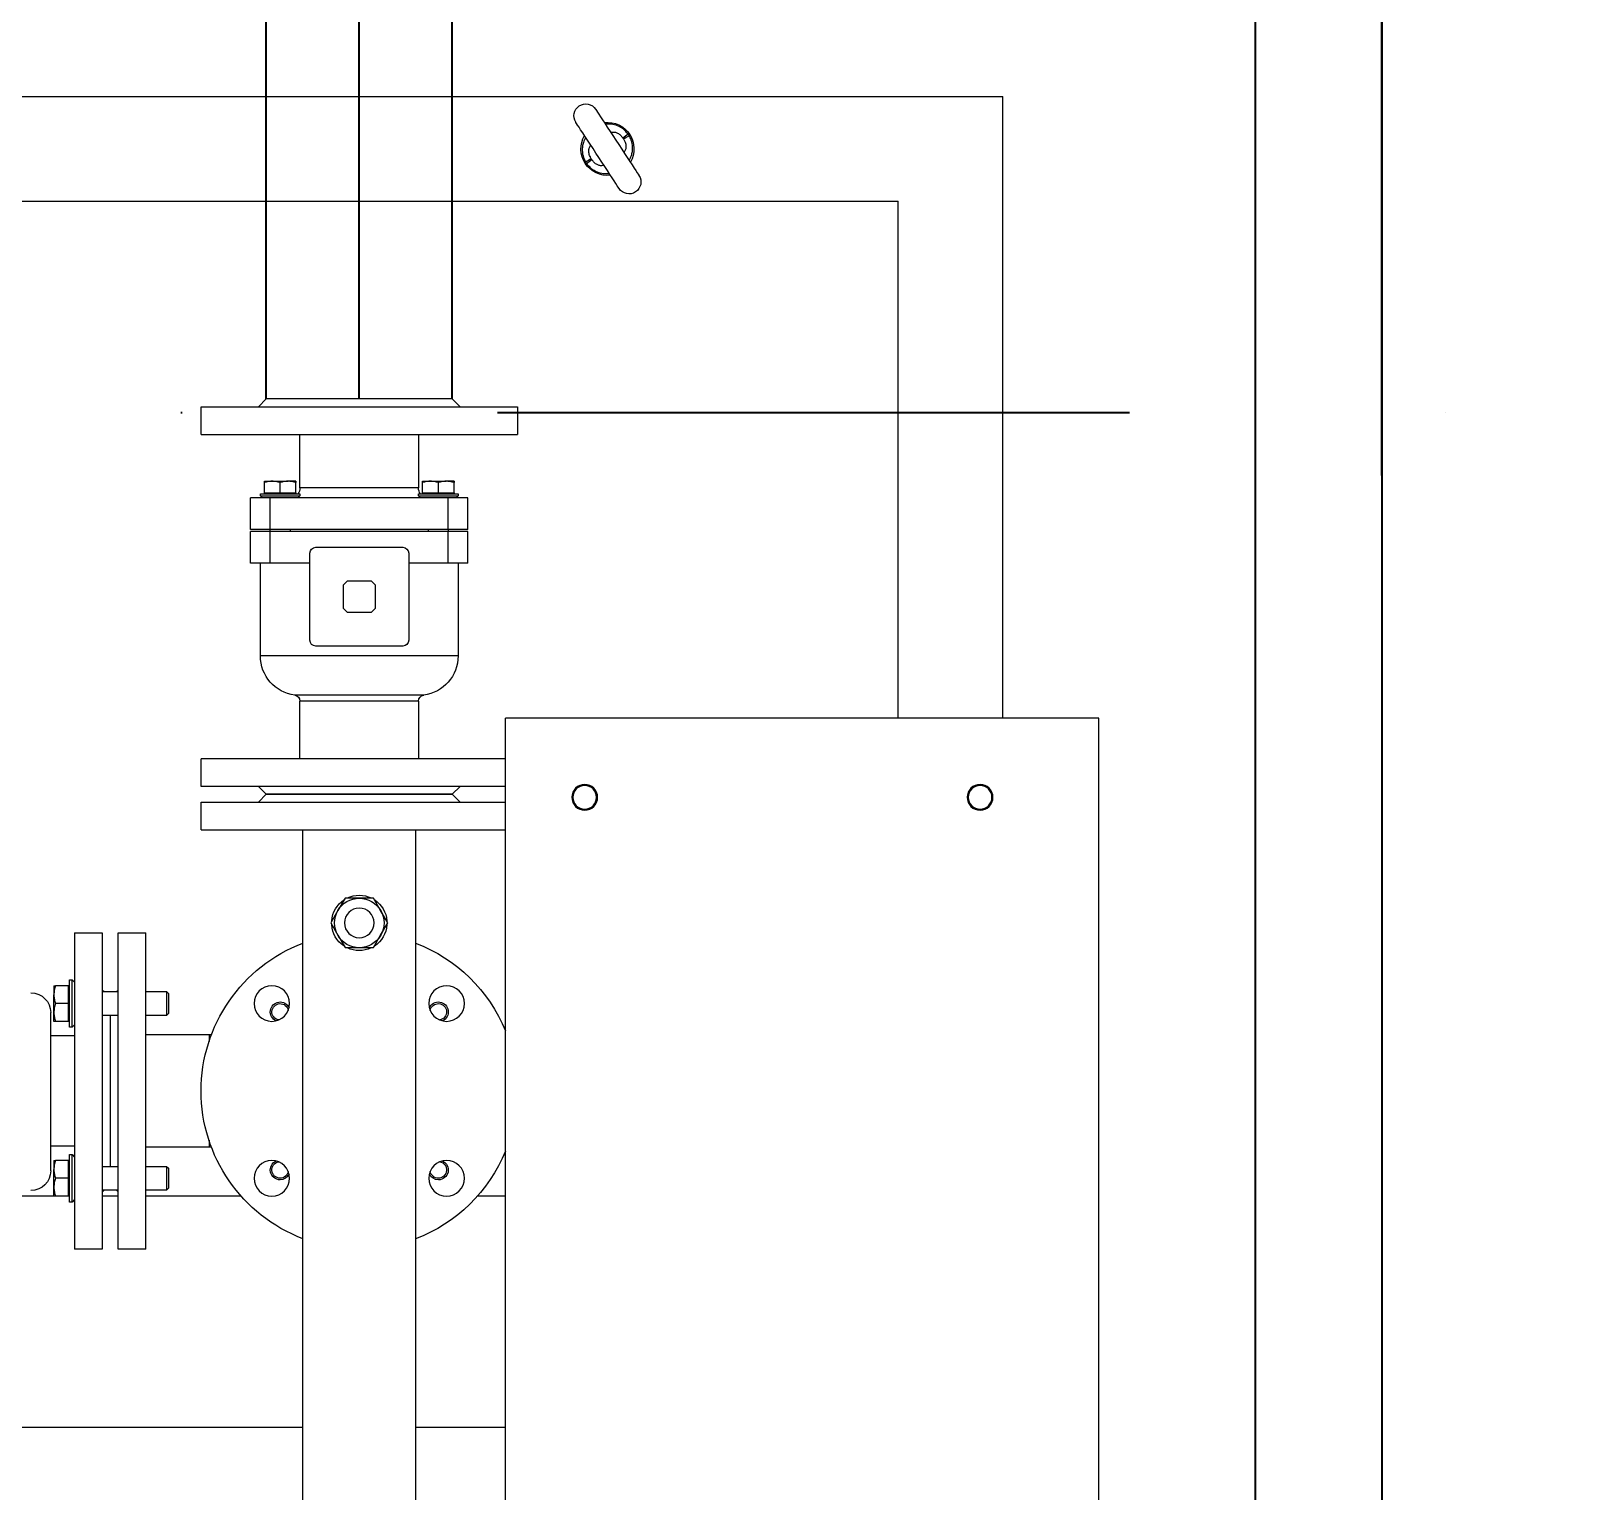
# Model space of a CAD drawing. Extents: x 179183 to 294833, y 947252 to 1004652.
# Drawn here: x 237466 to 238694, y 983966 to 985122 of the extents above; entities that cross this region are included whole.
import ezdxf

# ---------------------------------------------------------------- set-up
doc = ezdxf.new("R2010")
doc.units = 0
doc.header["$LTSCALE"] = 1000
doc.linetypes.add('DASHDOT', pattern=[1, 0.5, -0.25, 0, -0.25])
for name, color, linetype in [('a_shb', 2, 'Continuous'), ('a_shb_jc', 5, 'Continuous'), ('TH_DIM', 3, 'Continuous')]:
    doc.layers.add(name, color=color, linetype=linetype)
doc.styles.add('_TCH_DIM_T3', font='SIMPLEX', dxfattribs={"width": 0.705882, "bigfont": 'GBCBIG'})
doc.dimstyles.new('_TCH_ARCH&&100', dxfattribs={"dimtxt": 297.5, "dimasz": 100, "dimexe": 250, "dimexo": 300, "dimgap": 126.25, "dimtad": 1, "dimdec": 0, "dimzin": 0, "dimdsep": 46, "dimtxsty": '_TCH_DIM_T3', "dimblk": 'ARCHTICK', "dimcen": 0.09, "dimclrt": 7, "dimazin": 2, "dimtfac": 1, "dimtdec": 0, "dimtix": 1, "dimtmove": 2, "dimatfit": 3, "dimfxl": 1, "dimtolj": 1, "dimtzin": 0, "dimarcsym": 0})

# ---------------------------------------------------------------- blocks, each defined once
blk = doc.blocks.new('落地式膨胀箱')
at = {"layer": 'a_shb', "color": 1, "linetype": 'DASHDOT'}
blk.add_line((-350, 1950), (-350, -850), dxfattribs=at)
at = {"layer": 'a_shb', "linetype": 'Continuous', "lineweight": 15}
for p, q in [((-600, 1550), (-600, -450)), ((-517.1, 332.4), (-517.1, -367.1)), ((270, 332.4), (270, 301)), ((453.1, 332.4), (453.1, 103.9)), ((103.8, 301), (110.9, 301)), ((103.8, 289.5), (103.8, 299.7)), ((124.9, 301), (110.9, 301)), ((117.9, 289.5), (117.9, 299.7)), ((132, 301), (124.9, 301)), ((250.3, 303.4), (125.1, 303.4)), ((132, 289.5), (132, 299.7)), ((143.2, 303.4), (143.2, 284.6)), ((230.9, 284.6), (230.9, 303.4)), ((242.1, 301), (249.2, 301)), ((242.1, 289.5), (242.1, 299.7)), ((263.2, 301), (249.2, 301)), ((256.2, 289.5), (256.2, 299.7)), ((270.3, 301), (263.2, 301)), ((270.3, 289.5), (270.3, 299.7)), ((61.9, 284.6), (61.9, 262.7)), ((61.9, 284.6), (312.2, 284.6)), ((99.1, 288.5), (99.1, 286.6)), ((110.7, 288.5), (99.1, 288.5)), ((99.1, 286.6), (101.1, 284.6)), ((110.7, 286.6), (99.1, 286.6)), ((103.8, 289.5), (103.8, 288.5)), ((110.9, 289.5), (103.8, 289.5)), ((136.7, 288.5), (110.7, 288.5)), ((136.7, 286.6), (110.7, 286.6)), ((117.9, 289.5), (110.9, 289.5)), ((124.9, 289.5), (117.9, 289.5)), ((132, 289.5), (124.9, 289.5)), ((132, 288.5), (132, 289.5)), ((134.7, 284.6), (136.7, 286.6)), ((136.7, 286.6), (136.7, 288.5)), ((237.4, 288.5), (237.4, 286.6)), ((249, 288.5), (237.4, 288.5)), ((237.4, 286.6), (239.4, 284.6)), ((249, 286.6), (237.4, 286.6)), ((242.1, 289.5), (242.1, 288.5)), ((249.2, 289.5), (242.1, 289.5)), ((275, 288.5), (249, 288.5)), ((275, 286.6), (249, 286.6)), ((256.2, 289.5), (249.2, 289.5)), ((263.2, 289.5), (256.2, 289.5)), ((270.3, 289.5), (263.2, 289.5)), ((270.3, 288.5), (270.3, 289.5)), ((273, 284.6), (275, 286.6)), ((275, 286.6), (275, 288.5)), ((312.2, 262.7), (312.2, 284.6)), ((61.9, 262.7), (312.2, 262.7)), ((107.3, 262.7), (107.3, 262.4)), ((107.3, 262.4), (108.5, 261.2)), ((108.5, 262.4), (107.3, 262.4)), ((108.5, 262.7), (108.5, 250.2)), ((127.3, 250.2), (127.3, 262.7)), ((246.8, 262.4), (127.3, 262.4)), ((246.8, 262.7), (246.8, 250.2)), ((265.6, 250.2), (265.6, 262.7)), ((265.6, 261.2), (266.9, 262.4)), ((266.9, 262.4), (265.6, 262.4)), ((266.9, 262.4), (266.9, 262.7)), ((270, 262.7), (270, 250.2)), ((61.9, 250.2), (61.9, 228.3)), ((312.2, 250.2), (61.9, 250.2)), ((108.5, 251.5), (107.3, 250.2)), ((127.3, 256.5), (246.8, 256.5)), ((266.9, 250.2), (265.6, 251.5)), ((312.2, 228.3), (312.2, 250.2)), ((312.2, 228.3), (61.9, 228.3)), ((108.5, 228.3), (108.5, 211.8)), ((127.3, 211.8), (127.3, 228.3)), ((142.5, 228.3), (142.5, 178.2)), ((231.7, 178.2), (231.7, 228.3)), ((246.8, 228.3), (246.8, 211.8)), ((265.6, 211.8), (265.6, 228.3)), ((270, 228.3), (270, 153.1)), ((108.5, 211.8), (110, 210.3)), ((108.5, 211.8), (127.3, 211.8)), ((110, 210.3), (125.8, 210.3)), ((125.8, 210.3), (127.3, 211.8)), ((246.8, 211.8), (248.3, 210.3)), ((246.8, 211.8), (265.6, 211.8)), ((248.3, 210.3), (264.1, 210.3)), ((264.1, 210.3), (265.6, 211.8)), ((-332.4, 184.5), (-354.3, 184.5)), ((-354.3, 184.5), (-354.3, 59.3)), ((-332.4, 184.5), (-332.4, 59.3)), ((-53.9, 184.5), (-75.8, 184.5)), ((-75.8, 59.3), (-75.8, 184.5)), ((-53.9, 59.3), (-53.9, 184.5)), ((-19.5, 184.5), (-41.4, 184.5)), ((-41.4, 184.5), (-41.4, -56.5)), ((-19.5, 184.5), (-19.5, -56.5)), ((142.5, 178.2), (142.5, 176.3)), ((142.5, 178.2), (148, 178.2)), ((226.1, 178.2), (231.7, 178.2)), ((231.7, 176.3), (231.7, 178.2)), ((-354.3, 139.1), (-360.6, 132.9)), ((-283.9, 137.6), (-285.5, 137.6)), ((-285.5, 137.6), (-285.5, 115.9)), ((-282.4, 136), (-283.9, 137.6)), ((-283.9, 137.6), (-283.9, 115.9)), ((-257.3, 145.4), (-282.4, 145.4)), ((-282.4, 129.7), (-282.4, 145.4)), ((-257.3, 129.7), (-257.3, 145.4)), ((-230.7, 145.4), (-255.8, 145.4)), ((-255.8, 129.7), (-255.8, 145.4)), ((-230.7, 129.7), (-230.7, 145.4)), ((-157.2, 137.6), (-230.7, 137.6)), ((-157.2, -18.9), (-157.2, 137.6)), ((-47.7, 132.9), (-53.9, 139.1)), ((-41.4, 139.1), (-47.7, 132.9)), ((-360.6, -14.2), (-360.6, 132.9)), ((-295.5, 134.4), (-295.5, 128.2)), ((-295.5, 128.2), (-295.5, 115.6)), ((-286.4, 134.4), (-294.4, 134.4)), ((-285.5, 134.4), (-286.4, 134.4)), ((-286.4, 134.4), (-286.4, 128.2)), ((-286.4, 128.2), (-286.4, 121.9)), ((-257.3, 129.7), (-282.4, 129.7)), ((-282.4, -11.1), (-282.4, 129.7)), ((-255.8, 129.7), (-257.3, 129.7)), ((-257.3, -11.1), (-257.3, 129.7)), ((-230.7, 129.7), (-255.8, 129.7)), ((-255.8, -11.1), (-255.8, 129.7)), ((-230.7, 98.4), (-230.7, 129.7)), ((-47.7, -14.2), (-47.7, 132.9)), ((-47.7, 132.9), (-47.7, 59.3)), ((-295.5, 109.4), (-295.5, 115.6)), ((-286.4, 121.9), (-294.4, 121.9)), ((-286.4, 121.9), (-286.4, 115.6)), ((-286.4, 115.6), (-286.4, 109.4)), ((-285.5, 115.9), (-285.5, 106.3)), ((-283.9, 115.9), (-283.9, 106.3)), ((-257.3, 114.1), (-255.8, 114.1)), ((-290.2, 106.3), (-332.4, 106.3)), ((-286.4, 109.4), (-294.4, 109.4)), ((-290.2, 12.4), (-290.2, 106.3)), ((-286.4, 109.4), (-285.5, 109.4)), ((-285.5, 106.3), (-283.9, 106.3)), ((-283.9, 106.3), (-282.4, 107.8)), ((-169.7, 98.4), (-238.5, 98.4)), ((-126.2, 8.3), (-126.2, 110.3)), ((-75.8, 106.3), (-121.5, 106.3)), ((-121.5, 12.4), (-121.5, 106.3)), ((187.1, 103.9), (-19.5, 103.9)), ((1019.5, 103.9), (187.1, 103.9)), ((-243.2, 93.7), (-243.2, 24.9)), ((-165, 24.9), (-165, 93.7)), ((34.5, 70.6), (44.3, 76.3)), ((44.3, 76.3), (54.1, 81.9)), ((54.1, 81.9), (63.8, 76.3)), ((63.8, 76.3), (73.6, 70.6)), ((-216.6, 68.7), (-216.6, 49.9)), ((-194.7, 71.8), (-213.5, 71.8)), ((-191.6, 49.9), (-191.6, 68.7)), ((34.5, 59.3), (34.5, 70.6)), ((73.6, 70.6), (73.6, 59.3)), ((-354.3, 59.3), (-354.3, -65.9)), ((-332.4, 59.3), (-332.4, -65.9)), ((-75.8, -56.5), (-75.8, 59.3)), ((-53.9, -56.5), (-53.9, 59.3)), ((-47.7, 59.3), (-47.7, -14.2)), ((-213.5, 46.8), (-194.7, 46.8)), ((44.3, 42.4), (34.5, 48)), ((54.1, 36.7), (44.3, 42.4)), ((63.8, 42.4), (54.1, 36.7)), ((73.6, 48), (63.8, 42.4)), ((-332.4, 12.4), (-290.2, 12.4)), ((-283.9, 12.4), (-285.5, 12.4)), ((-285.5, 12.4), (-285.5, -9.2)), ((-282.4, 10.8), (-283.9, 12.4)), ((-283.9, 12.4), (-283.9, -9.2)), ((-238.5, 20.2), (-169.7, 20.2)), ((-230.7, -11.1), (-230.7, 20.2)), ((-121.5, 12.4), (-75.8, 12.4)), ((-19.5, 14.7), (812.9, 14.7)), ((453.1, 14.7), (453.1, -56.5)), ((-295.5, 9.2), (-295.5, 3)), ((-295.5, 3), (-295.5, -9.5)), ((-286.4, 9.2), (-294.4, 9.2)), ((-285.5, 9.2), (-286.4, 9.2)), ((-286.4, 9.2), (-286.4, 3)), ((-286.4, 3), (-286.4, -3.3)), ((-255.8, 4.6), (-257.3, 4.6)), ((-295.5, -15.8), (-295.5, -9.5)), ((-286.4, -3.3), (-294.4, -3.3)), ((-286.4, -3.3), (-286.4, -9.5)), ((-286.4, -9.5), (-286.4, -15.8)), ((-285.5, -9.2), (-285.5, -18.9)), ((-283.9, -9.2), (-283.9, -18.9)), ((-257.3, -11.1), (-282.4, -11.1)), ((-282.4, -26.7), (-282.4, -11.1)), ((-257.3, -11.1), (-255.8, -11.1)), ((-257.3, -26.7), (-257.3, -11.1)), ((-230.7, -11.1), (-255.8, -11.1)), ((-255.8, -26.7), (-255.8, -11.1)), ((-230.7, -26.7), (-230.7, -11.1)), ((-360.6, -14.2), (-354.3, -20.5)), ((-286.4, -15.8), (-294.4, -15.8)), ((-286.4, -15.8), (-285.5, -15.8)), ((-285.5, -18.9), (-283.9, -18.9)), ((-283.9, -18.9), (-282.4, -17.4)), ((-230.7, -18.9), (-157.2, -18.9)), ((-53.9, -20.5), (-47.7, -14.2)), ((-47.7, -14.2), (-41.4, -20.5)), ((-257.3, -26.7), (-282.4, -26.7)), ((-230.7, -26.7), (-255.8, -26.7)), ((270, -34.4), (270, -56.5)), ((830.9, -56.5), (-107.9, -56.5)), ((-107.9, -525.9), (-107.9, -56.5)), ((-354.3, -65.9), (-332.4, -65.9)), ((-579.4, -112.2), (-579.6, -112.1)), ((-578.6, -112.7), (-579.4, -112.2)), ((-577.4, -113.5), (-578.6, -112.7)), ((-575.8, -114.6), (-577.4, -113.5)), ((-573.7, -115.9), (-575.8, -114.6)), ((-571.3, -117.5), (-573.7, -115.9)), ((-568.5, -119.3), (-571.3, -117.5)), ((-565.5, -121.3), (-568.5, -119.3)), ((-562.2, -123.5), (-565.5, -121.3)), ((-589.9, -127.8), (-589.6, -128)), ((-589.6, -128), (-588.9, -128.4)), ((-588.9, -128.4), (-587.7, -129.2)), ((-587.7, -129.2), (-586.1, -130.3)), ((-586.1, -130.3), (-584, -131.6)), ((-584, -131.6), (-581.6, -133.2)), ((-581.6, -133.2), (-578.8, -135)), ((-578.8, -135), (-575.7, -137)), ((-558.7, -125.7), (-562.2, -123.5)), ((-555.2, -128), (-558.7, -125.7)), ((-551.6, -130.4), (-555.2, -128)), ((-548.1, -132.7), (-551.6, -130.4)), ((-544.6, -134.9), (-548.1, -132.7)), ((-541.3, -137.1), (-544.6, -134.9)), ((-575.7, -137), (-572.4, -139.2)), ((-572.4, -139.2), (-569, -141.4)), ((-569, -141.4), (-565.5, -143.7)), ((-565.5, -143.7), (-561.9, -146.1)), ((-561.9, -146.1), (-558.3, -148.4)), ((-538.3, -139.1), (-541.3, -137.1)), ((-535.5, -140.9), (-538.3, -139.1)), ((-533.1, -142.5), (-535.5, -140.9)), ((-531, -143.8), (-533.1, -142.5)), ((-529.4, -144.9), (-531, -143.8)), ((-528.2, -145.7), (-529.4, -144.9)), ((-527.4, -146.2), (-528.2, -145.7)), ((-527.2, -146.3), (-527.4, -146.2)), ((-558.3, -148.4), (-554.9, -150.6)), ((-554.9, -150.6), (-551.6, -152.8)), ((-551.6, -152.8), (-548.6, -154.8)), ((-548.6, -154.8), (-545.8, -156.6)), ((-545.8, -156.6), (-543.3, -158.2)), ((-543.3, -158.2), (-541.3, -159.5)), ((-541.3, -159.5), (-539.6, -160.6)), ((-539.6, -160.6), (-538.4, -161.4)), ((-538.4, -161.4), (-537.7, -161.9)), ((-537.7, -161.9), (-537.5, -162)), ((-107.9, -367.1), (-517.1, -367.1)), ((-107.9, -450), (-600, -450)), ((830.9, -525.9), (-107.9, -525.9))]:
    blk.add_line(p, q, dxfattribs=at)
at = {"layer": 'a_shb'}
for p, q in [((-360.6, 132.9), (-915.6, 132.9)), ((-360.6, 59.3), (-971.1, 59.3)), ((-360.6, -14.2), (-1043.2, -14.2)), ((1700, -650), (-2400, -650))]:
    blk.add_line(p, q, dxfattribs=at)
at = {"layer": 'a_shb', "linetype": 'Continuous', "lineweight": 15}
for centre, radius in [((117.9, 128.5), 14.1), ((256.2, 128.5), 14.1), ((54.1, 59.3), 11.7), ((117.9, -9.8), 14.1), ((256.2, -9.8), 14.1), ((-45.3, -119.1), 10.2), ((-45.3, -119.1), 9.39), ((-45.3, -432), 10.2), ((-45.3, -432), 9.39)]:
    blk.add_circle(centre, radius, dxfattribs=at)
for centre, radius, start, end in [((125.1, 319.1), 15.6, 180, 270), ((250.3, 319.1), 15.6, 270, 0), ((187.1, 59.3), 125.2, 90, 159.1299), ((187.1, 59.3), 125.2, 20.8701, 90), ((-157.2, 106.3), 31.3, 7.4947, 90), ((124.5, 121.9), 7.82, 24.4532, 245.5468), ((124.5, 121.9), 6.53, 9.965, 260.035), ((249.6, 121.9), 7.82, 0, 155.5468), ((249.6, 121.9), 6.53, 0, 170.035), ((249.6, 121.9), 6.53, 279.965, 0), ((249.6, 121.9), 7.82, 294.4532, 0), ((-290.2, 114.1), 7.82, 270, 306.8699), ((-238.5, 93.7), 4.69, 90, 180), ((-169.7, 93.7), 4.69, 0, 90), ((-121.5, 111), 4.69, 187.4947, 270), ((54.1, 59.3), 19.6, 120, 180), ((54.1, 59.3), 21.9, 94.3213, 146.2623), ((54.1, 59.3), 19.6, 60, 120), ((54.1, 59.3), 21.9, 34.2258, 85.9373), ((54.1, 59.3), 19.6, 0, 60), ((-204.1, 59.3), 15.6, 126.8699, 143.1301), ((-204.1, 59.3), 15.6, 36.8699, 53.1301), ((54.1, 59.3), 21.9, 154.6737, 205.4232), ((54.1, 59.3), 21.9, 334.7111, 25.5704), ((-204.1, 59.3), 15.6, 216.8699, 233.1301), ((-204.1, 59.3), 15.6, 306.8699, 323.1301), ((54.1, 59.3), 19.6, 180, 240), ((54.1, 59.3), 19.6, 300, 0), ((54.1, 59.3), 21.9, 213.9972, 265.4512), ((54.1, 59.3), 19.6, 240, 300), ((54.1, 59.3), 21.9, 273.9677, 326.5481), ((-238.5, 24.9), 4.69, 180, 270), ((-169.7, 24.9), 4.69, 270, 0), ((-290.2, 4.6), 7.82, 53.1301, 90), ((-121.5, 7.7), 4.69, 90, 172.5053), ((187.1, 59.3), 125.2, 200.8701, 247.6684), ((187.1, 59.3), 125.2, 292.3316, 339.1299), ((-157.2, 12.4), 31.3, 270, 352.5053), ((124.5, -3.3), 7.82, 114.4532, 335.5468), ((124.5, -3.3), 6.53, 99.965, 350.035), ((249.6, -3.3), 6.53, 0, 80.035), ((249.6, -3.3), 7.82, 0, 65.5468), ((249.6, -3.3), 7.82, 204.4532, 0), ((249.6, -3.3), 6.53, 189.965, 0), ((-584.7, -119.9), 9.39, 56.8424, 236.8424), ((-558.5, -137.1), 21, 56.8424, 120.2661), ((-701.8, -32.4), 176.9, 328.6927, 330.3635), ((-405, -226.3), 177.1, 143.322, 144.9904), ((-558.5, -137.1), 21, 353.4187, 56.8424), ((-558.5, -137.1), 21, 173.4187, 300.2661), ((-532.3, -154.2), 9.39, 236.8424, 56.8424), ((-712, -47.8), 177, 323.3221, 324.9917), ((-415.3, -241.7), 176.9, 148.6932, 150.3635)]:
    blk.add_arc(centre, radius, start, end, dxfattribs=at)
for points, knots in [([(103.8, 299.7), (105, 300.1), (107.3, 300.8), (109.7, 300.9), (110.9, 301)], [0, 0, 0, 0, 0.495463, 1, 1, 1, 1]), ([(103.8, 301), (103.8, 301), (103.8, 300.9), (103.8, 300.3), (103.8, 299.7)], [0, 0, 0, 0, 0.220354, 1, 1, 1, 1]), ([(110.9, 301), (111, 301), (112.3, 301), (114.7, 300.7), (116.8, 300.1), (117.9, 299.7)], [0, 0, 0, 0, 0.070091, 0.53078, 1, 1, 1, 1]), ([(117.9, 299.7), (119, 300.1), (121.4, 300.8), (123.7, 300.9), (124.9, 301)], [0, 0, 0, 0, 0.495457, 1, 1, 1, 1]), ([(124.9, 301), (125.1, 301), (126.4, 301), (128.8, 300.7), (130.9, 300.1), (132, 299.7)], [0, 0, 0, 0, 0.0700918, 0.5307836, 1, 1, 1, 1]), ([(132, 299.7), (132, 300.3), (132, 300.9), (132, 301), (132, 301)], [0, 0, 0, 0, 0.779646, 1, 1, 1, 1]), ([(242.1, 299.7), (243.3, 300.1), (245.6, 300.8), (248, 300.9), (249.2, 301)], [0, 0, 0, 0, 0.495465, 1, 1, 1, 1]), ([(242.1, 301), (242.1, 301), (242.1, 300.9), (242.1, 300.3), (242.1, 299.7)], [0, 0, 0, 0, 0.220354, 1, 1, 1, 1]), ([(249.2, 301), (249.3, 301), (250.6, 301), (253, 300.7), (255.1, 300.1), (256.2, 299.7)], [0, 0, 0, 0, 0.070089, 0.53078, 1, 1, 1, 1]), ([(256.2, 299.7), (257.4, 300.1), (259.7, 300.8), (262, 300.9), (263.2, 301)], [0, 0, 0, 0, 0.495455, 1, 1, 1, 1]), ([(263.2, 301), (263.4, 301), (264.7, 301), (267.1, 300.7), (269.2, 300.1), (270.3, 299.7)], [0, 0, 0, 0, 0.070089, 0.530786, 1, 1, 1, 1]), ([(270.3, 299.7), (270.3, 300.3), (270.3, 300.9), (270.3, 301), (270.3, 301)], [0, 0, 0, 0, 0.779646, 1, 1, 1, 1]), ([(-295.5, 128.2), (-295.5, 128.3), (-295.5, 129.4), (-295.2, 131.6), (-294.7, 133.5), (-294.4, 134.4)], [0, 0, 0, 0, 0.070092, 0.53079, 1, 1, 1, 1]), ([(-294.4, 134.4), (-294.9, 134.4), (-295.4, 134.4), (-295.5, 134.4), (-295.5, 134.4)], [0, 0, 0, 0, 0.785628, 1, 1, 1, 1]), ([(-294.4, 121.9), (-294.7, 122.9), (-295.3, 125), (-295.4, 127.1), (-295.5, 128.2)], [0, 0, 0, 0, 0.495458, 1, 1, 1, 1]), ([(-295.5, 115.6), (-295.5, 115.8), (-295.5, 116.9), (-295.2, 119), (-294.7, 120.9), (-294.4, 121.9)], [0, 0, 0, 0, 0.07008, 0.530781, 1, 1, 1, 1]), ([(-294.4, 109.4), (-294.7, 110.4), (-295.3, 112.5), (-295.4, 114.6), (-295.5, 115.6)], [0, 0, 0, 0, 0.495452, 1, 1, 1, 1]), ([(-295.5, 109.4), (-295.5, 109.4), (-295.4, 109.4), (-294.9, 109.4), (-294.4, 109.4)], [0, 0, 0, 0, 0.214372, 1, 1, 1, 1]), ([(34.5, 48), (34.5, 48.9), (34.5, 52.7), (34.5, 56.5), (34.5, 59.3)], [0, 0, 0, 0, 0.245667, 1, 1, 1, 1]), ([(73.6, 59.3), (73.6, 56.5), (73.6, 52.7), (73.6, 48.9), (73.6, 48)], [0, 0, 0, 0, 0.754333, 1, 1, 1, 1]), ([(-295.5, 3), (-295.5, 3.1), (-295.5, 4.3), (-295.2, 6.4), (-294.7, 8.3), (-294.4, 9.2)], [0, 0, 0, 0, 0.070092, 0.530787, 1, 1, 1, 1]), ([(-294.4, 9.2), (-294.9, 9.2), (-295.4, 9.2), (-295.5, 9.2), (-295.5, 9.2)], [0, 0, 0, 0, 0.785628, 1, 1, 1, 1]), ([(-294.4, -3.3), (-294.7, -2.3), (-295.3, -0.2), (-295.4, 1.9), (-295.5, 3)], [0, 0, 0, 0, 0.495458, 1, 1, 1, 1]), ([(-295.5, -9.5), (-295.5, -9.4), (-295.5, -8.3), (-295.2, -6.1), (-294.7, -4.2), (-294.4, -3.3)], [0, 0, 0, 0, 0.070075, 0.530784, 1, 1, 1, 1]), ([(-294.4, -15.8), (-294.7, -14.8), (-295.3, -12.7), (-295.4, -10.6), (-295.5, -9.5)], [0, 0, 0, 0, 0.495452, 1, 1, 1, 1]), ([(-295.5, -15.8), (-295.5, -15.8), (-295.4, -15.8), (-294.9, -15.8), (-294.4, -15.8)], [0, 0, 0, 0, 0.214372, 1, 1, 1, 1]), ([(-567.6, -119.9), (-566.4, -119.2), (-564.1, -118), (-560.5, -117.3), (-556.5, -117), (-552.1, -117.8), (-549.2, -119.3), (-548, -119.9)], [0, 0, 0, 0, 0.2180814, 0.3740958, 0.5300477, 0.8120112, 1, 1, 1, 1]), ([(-550.6, -124.3), (-551.3, -124), (-552.8, -123.1), (-555.4, -122.3), (-557.4, -122.3), (-559.2, -122.7), (-560.4, -123.3), (-561.2, -123.8), (-561.4, -124)], [0, 0, 0, 0, 0.17582, 0.423722, 0.618616, 0.675422, 0.904589, 1, 1, 1, 1]), ([(-548, -119.9), (-547.8, -120), (-547.5, -120.2), (-547.2, -120.4), (-547.1, -120.5)], [0, 0, 0, 0, 0.493958, 1, 1, 1, 1]), ([(-547.1, -120.5), (-546, -121.4), (-543.5, -123.4), (-540.7, -127.6), (-539.2, -132.3), (-538.8, -136), (-539, -137.9), (-539.1, -138.5)], [0, 0, 0, 0, 0.193598, 0.457647, 0.710886, 0.907331, 1, 1, 1, 1]), ([(-550.1, -124.7), (-550.2, -124.6), (-550.3, -124.5), (-550.5, -124.4), (-550.6, -124.3)], [0, 0, 0, 0, 0.5060163, 1, 1, 1, 1]), ([(-545.4, -134.4), (-545.3, -134.2), (-545.2, -133.4), (-545.1, -132), (-545.5, -130.2), (-546.3, -128.2), (-548, -126.2), (-549.5, -125.2), (-550.1, -124.7)], [0, 0, 0, 0, 0.080975, 0.300944, 0.380874, 0.586579, 0.819009, 1, 1, 1, 1]), ([(-570, -153.6), (-571.1, -152.7), (-573.6, -150.8), (-576.4, -146.5), (-577.9, -141.8), (-578.3, -138.1), (-578, -136.2), (-578, -135.6)], [0, 0, 0, 0, 0.193599, 0.457648, 0.710887, 0.907333, 1, 1, 1, 1]), ([(-571.7, -139.7), (-571.7, -139.9), (-571.9, -140.8), (-571.9, -142.1), (-571.6, -143.9), (-570.7, -145.9), (-569, -147.9), (-567.6, -148.9), (-567, -149.4)], [0, 0, 0, 0, 0.080977, 0.300963, 0.380874, 0.586581, 0.819008, 1, 1, 1, 1]), ([(-569.1, -154.2), (-569.2, -154.1), (-569.5, -153.9), (-569.9, -153.7), (-570, -153.6)], [0, 0, 0, 0, 0.500022, 1, 1, 1, 1]), ([(-549.4, -154.2), (-550.7, -154.9), (-552.9, -156.1), (-556.5, -156.9), (-560.6, -157.1), (-565, -156.4), (-567.9, -154.8), (-569.1, -154.2)], [0, 0, 0, 0, 0.2180818, 0.3740966, 0.5300488, 0.8120128, 1, 1, 1, 1]), ([(-567, -149.4), (-566.9, -149.5), (-566.7, -149.6), (-566.5, -149.7), (-566.4, -149.8)], [0, 0, 0, 0, 0.499997, 1, 1, 1, 1]), ([(-566.4, -149.8), (-565.8, -150.1), (-564.2, -151), (-561.7, -151.8), (-559.7, -151.8), (-557.9, -151.4), (-556.7, -150.8), (-555.9, -150.3), (-555.7, -150.1)], [0, 0, 0, 0, 0.1758186, 0.4237218, 0.6186161, 0.6754229, 0.9045895, 1, 1, 1, 1])]:
    blk.add_open_spline(points, degree=3, knots=knots, dxfattribs=at)
at = {"layer": 'a_shb_jc'}
blk.add_lwpolyline([(-2500, -750), (1800, -750), (1800, 1850), (-2500, 1850)], close=True, dxfattribs=at)
blk = doc.blocks.new('_ArchTick')
at = {"color": 0, "linetype": 'ByBlock', "const_width": 0.4}
blk.add_lwpolyline([(-0.5, -0.5), (0.5, 0.5)], dxfattribs=at)
blk = doc.blocks.new('*D4208')
at = {"layer": 'Defpoints', "color": 0, "transparency": 16777216}
for p in [(238534.8, 985486), (235934.8, 984470.1), (238534.8, 984470.1)]:
    blk.add_point(p, dxfattribs=at)
at = {"layer": 'TH_DIM', "color": 0, "lineweight": -2, "transparency": 16777216}
for p, q in [((235934.8, 984770.1), (235934.8, 985736)), ((238534.8, 984770.1), (238534.8, 985736)), ((235934.8, 985486), (238534.8, 985486))]:
    blk.add_line(p, q, dxfattribs=at)
at = {"layer": 'TH_DIM', "color": 0, "lineweight": -2, "transparency": 16777216, "xscale": 100, "yscale": 100, "zscale": 100, "rotation": 180}
blk.add_blockref('_ArchTick', (235934.8, 985486), dxfattribs=at)
at = {"layer": 'TH_DIM', "color": 0, "lineweight": -2, "transparency": 16777216, "xscale": 100, "yscale": 100, "zscale": 100}
blk.add_blockref('_ArchTick', (238534.8, 985486), dxfattribs=at)
at = {"layer": 'TH_DIM', "color": 7, "transparency": 16777216, "insert": (237234.8, 985761), "char_height": 297.5, "attachment_point": 5, "style": '_TCH_DIM_T3'}
blk.add_mtext('\\A1;2600', dxfattribs=at)
blk = doc.blocks.new('*D4209')
at = {"layer": 'Defpoints', "color": 0, "transparency": 16777216}
for p in [(239334.8, 985486), (238534.8, 984470.1), (239334.8, 984470.1)]:
    blk.add_point(p, dxfattribs=at)
at = {"layer": 'TH_DIM', "color": 0, "lineweight": -2, "transparency": 16777216}
for p, q in [((238534.8, 984770.1), (238534.8, 985736)), ((239334.8, 984770.1), (239334.8, 985736)), ((238534.8, 985486), (239334.8, 985486))]:
    blk.add_line(p, q, dxfattribs=at)
at = {"layer": 'TH_DIM', "color": 0, "lineweight": -2, "transparency": 16777216, "xscale": 100, "yscale": 100, "zscale": 100, "rotation": 180}
blk.add_blockref('_ArchTick', (238534.8, 985486), dxfattribs=at)
at = {"layer": 'TH_DIM', "color": 0, "lineweight": -2, "transparency": 16777216, "xscale": 100, "yscale": 100, "zscale": 100}
blk.add_blockref('_ArchTick', (239334.8, 985486), dxfattribs=at)
at = {"layer": 'TH_DIM', "color": 7, "transparency": 16777216, "insert": (238934.8, 985761), "char_height": 297.5, "attachment_point": 5, "style": '_TCH_DIM_T3'}
blk.add_mtext('\\A1;800', dxfattribs=at)

msp = doc.modelspace()

# ---------------------------------------------------------------- block references
at = {"layer": 'a_shb', "xscale": -1, "rotation": 90}
msp.add_blockref('落地式膨胀箱', (237784.8, 984470.1), dxfattribs=at)

# ---------------------------------------------------------------- dimensions: what is measured, and where the dimension line sits
at = {"layer": 'TH_DIM'}
for p1, p2, picture, middle in [((235934.8, 984470.1), (238534.8, 984470.1), '*D4208', (237234.8, 985761)), ((238534.8, 984470.1), (239334.8, 984470.1), '*D4209', (238934.8, 985761))]:
    dim = msp.add_aligned_dim(p1=p1, p2=p2, distance=1015.9, dimstyle='_TCH_ARCH&&100', dxfattribs=at)
    dim.commit()
    dim.dimension.update_dxf_attribs({"geometry": picture, "text_midpoint": middle})

doc.saveas('drawing.dxf')
